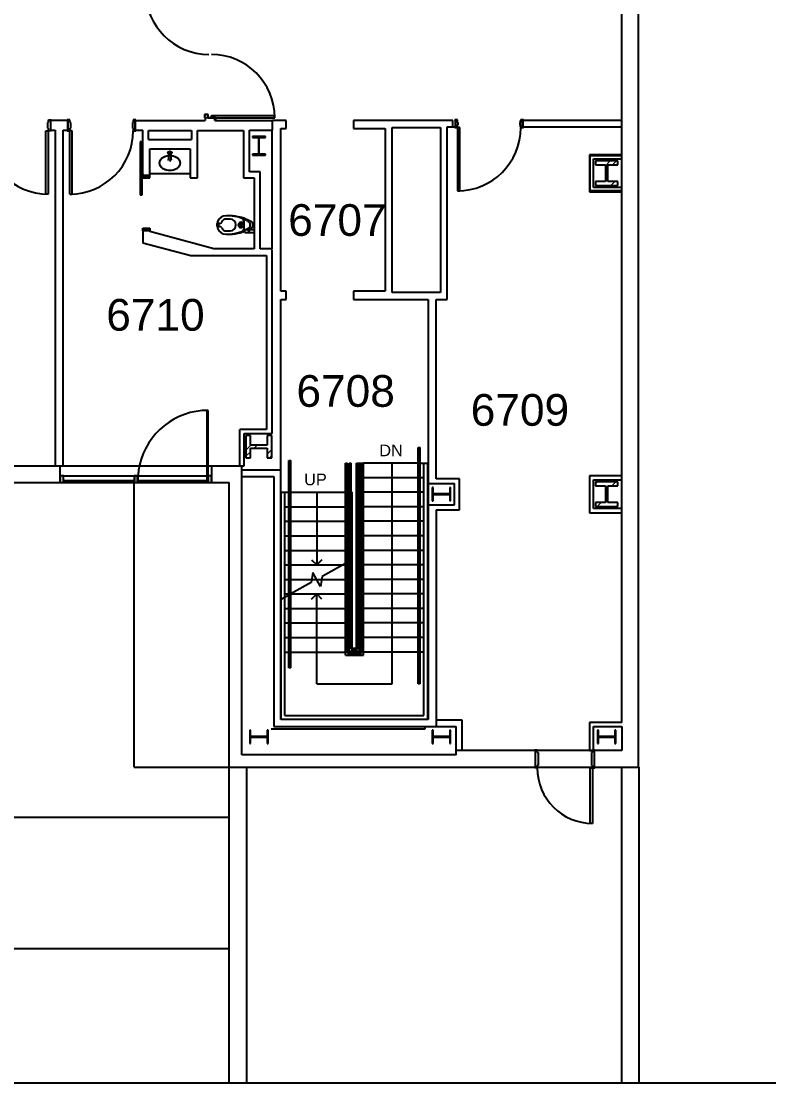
# Model space of a CAD drawing. Header units: inches. Extents: x -59 to 5673, y -29 to 4299.
# Drawn here: x 1675 to 2241, y 2627 to 3442 of the extents above; entities that cross this region are included whole.
import ezdxf

# ---------------------------------------------------------------- set-up
doc = ezdxf.new("R2010")
doc.units = ezdxf.units.IN
doc.header["$LTSCALE"] = 96
doc.header["$MEASUREMENT"] = 0
for name, color, linetype in [('A-ANNO-ROOM', 4, 'Continuous'), ('A-ANNO-TEXT', 4, 'Continuous'), ('A-COLS', 5, 'Continuous'), ('A-DOOR', 2, 'Continuous'), ('A-FLOR-CASE', 3, 'Continuous'), ('A-FLOR-HRAL', 1, 'Continuous'), ('A-FLOR-PFIX', 2, 'Continuous'), ('A-FLOR-STRS', 2, 'Continuous'), ('A-GLAZ', 2, 'Continuous'), ('A-ROOF-LEVL-THIN', 1, 'Continuous'), ('A-WALL-FULL', 6, 'Continuous'), ('A-WALL-PRHT', 4, 'Continuous'), ('AE-108$0$A-ANNO-NPLT', 5, 'Continuous')]:
    doc.layers.add(name, color=color, linetype=linetype)
doc.layers.add('AE-108$0$A-ROOF', color=8, linetype='Continuous', lineweight=13)
doc.layers.add('AE-108$0$A-WALL-PATT', color=8, linetype='Continuous', lineweight=9)
doc.styles.add('AE-108$0$Arial', font='arial.ttf', dxfattribs={"height": 8.851796})
doc.styles.add('ARIAL', font='arial.ttf')

msp = doc.modelspace()

# ---------------------------------------------------------------- hatches: boundary and pattern name
at = {"layer": 'A-COLS', "lineweight": 15}
h = msp.add_hatch(dxfattribs=at)
h.set_pattern_fill('FP_198', color=256, style=0, pattern_type=2)
h.set_pattern_definition([(45, (-0.0003, -1.105), (-9.503515, 9.503515), []), (45, (-0.0003, 13.295), (-9.503515, 9.503515), [])])
h.paths.add_polyline_path([(2126.68, 3317.73), (2126.68, 3320.77), (2119.27, 3320.77), (2119.27, 3333.39), (2126.68, 3333.39), (2126.68, 3336.43), (2109.98, 3336.43), (2109.98, 3333.39), (2117.39, 3333.39), (2117.39, 3320.77), (2109.98, 3320.77), (2109.98, 3317.73), (2118.57, 3317.73)], flags=0)
h = msp.add_hatch(dxfattribs=at)
h.set_pattern_fill('FP_199', color=256, angle=90, style=0, pattern_type=2)
h.set_pattern_definition([(45, (-0.0002, -1.105), (-9.503515, 9.503515), []), (45, (-0.0002, 13.295), (-9.503515, 9.503515), [])])
h.paths.add_polyline_path([(1845.02, 3111.58), (1848.52, 3111.58), (1848.52, 3118.98), (1861.12, 3118.98), (1861.12, 3111.58), (1864.62, 3111.58), (1864.62, 3128.58), (1861.12, 3128.58), (1861.12, 3121.17), (1848.52, 3121.17), (1848.52, 3128.58), (1845.02, 3128.58), (1845.02, 3116.33)], flags=0)
h = msp.add_hatch(dxfattribs=at)
h.set_pattern_fill('FP_219', color=256, style=0, pattern_type=2)
h.set_pattern_definition([(45, (-0.0003, -1.105), (-9.503515, 9.503515), []), (45, (-0.0003, 13.295), (-9.503515, 9.503515), [])])
h.paths.add_polyline_path([(2109.98, 3074.73), (2126.68, 3074.73), (2126.68, 3077.77), (2119.27, 3077.77), (2119.27, 3090.39), (2126.68, 3090.39), (2126.68, 3093.43), (2109.98, 3093.43), (2109.98, 3090.39), (2117.39, 3090.39), (2117.39, 3077.77), (2109.98, 3077.77)], flags=0)
h = msp.add_hatch(dxfattribs=at)
h.set_pattern_fill('FP_189', color=256, angle=-90, style=0, pattern_type=2)
h.set_pattern_definition([(45, (-0.0003, -2e-06), (-9.503515, 9.503515), []), (45, (-0.0003, 14.4), (-9.503515, 9.503515), [])])
h.paths.add_polyline_path([(1847.83, 2895.33), (1848.55, 2895.33), (1848.55, 2900.12), (1861.11, 2900.12), (1861.11, 2895.33), (1861.83, 2895.33), (1861.83, 2905.33), (1861.11, 2905.33), (1861.11, 2900.53), (1848.55, 2900.53), (1848.55, 2905.33), (1847.83, 2905.33)], flags=0)
h = msp.add_hatch(dxfattribs=at)
h.set_pattern_fill('FP_194', color=256, angle=-90, style=0, pattern_type=2)
h.set_pattern_definition([(45, (0.0003, -1.105), (-9.503515, 9.503515), []), (45, (0.0003, 13.295), (-9.503515, 9.503515), [])])
h.paths.add_polyline_path([(1848.55, 2895.33), (1848.55, 2900.12), (1861.11, 2900.12), (1861.11, 2895.33), (1861.83, 2895.33), (1861.83, 2905.33), (1861.11, 2905.33), (1861.11, 2900.53), (1848.55, 2900.53), (1848.55, 2905.33), (1847.83, 2905.33), (1847.83, 2895.33)], flags=0)
h = msp.add_hatch(dxfattribs=at)
h.set_pattern_fill('FP_195', color=256, angle=-90, style=0, pattern_type=2)
h.set_pattern_definition([(45, (-0.0003, -2e-06), (-9.503515, 9.503515), []), (45, (-0.0003, 14.4), (-9.503515, 9.503515), [])])
h.paths.add_polyline_path([(1986.08, 2895.33), (1986.8, 2895.33), (1986.8, 2900.12), (1999.36, 2900.12), (1999.36, 2895.33), (2000.08, 2895.33), (2000.08, 2905.33), (1999.36, 2905.33), (1999.36, 2900.53), (1986.8, 2900.53), (1986.8, 2905.33), (1986.08, 2905.33)], flags=0)
h = msp.add_hatch(dxfattribs=at)
h.set_pattern_fill('FP_197', color=256, angle=-90, style=0, pattern_type=2)
h.set_pattern_definition([(45, (-0.0003, -1.105), (-9.503515, 9.503515), []), (45, (-0.0003, 13.295), (-9.503515, 9.503515), [])])
h.paths.add_polyline_path([(2000.08, 2895.33), (2000.08, 2905.33), (1999.36, 2905.33), (1999.36, 2900.53), (1986.8, 2900.53), (1986.8, 2905.33), (1986.08, 2905.33), (1986.08, 2895.33), (1986.8, 2895.33), (1986.8, 2900.12), (1999.36, 2900.12), (1999.36, 2895.33)], flags=0)
h = msp.add_hatch(dxfattribs=at)
h.set_pattern_fill('FP_195', color=256, angle=-90, style=0, pattern_type=2)
h.set_pattern_definition([(45, (-0.0003, -1.105), (-9.503515, 9.503515), []), (45, (-0.0003, 13.295), (-9.503515, 9.503515), [])])
h.paths.add_polyline_path([(2112.05, 2895.33), (2112.05, 2900.12), (2124.61, 2900.12), (2124.61, 2895.33), (2125.33, 2895.33), (2125.33, 2905.33), (2124.61, 2905.33), (2124.61, 2900.53), (2112.05, 2900.53), (2112.05, 2905.33), (2111.33, 2905.33), (2111.33, 2895.33)], flags=0)
at = {"layer": 'AE-108$0$A-WALL-PATT', "lineweight": 9}
h = msp.add_hatch(dxfattribs=at)
h.set_pattern_fill('FP_1', color=256, style=0, pattern_type=2)
h.set_pattern_definition([(0, (0, -1.105), (30.72, 7.68), [1.267, -21.773, 1.267, -21.773, -122.88]), (0, (0, -1.105), (30.72, 7.68), [-46.08, 1.267, -44.813, 1.267, -21.773, -53.76]), (0, (0, -1.105), (30.72, 7.68), [-115.2, 1.267, -14.093, 1.267, -37.133]), (120, (11.52, 2.735), (-22.011075, 22.7643), [1.267, -21.773, 1.267, -21.773, -122.88]), (120, (11.52, 2.735), (-22.011075, 22.7643), [-46.08, 1.267, -44.813, 1.267, -21.773, -53.76]), (120, (11.52, 2.735), (-22.011075, 22.7643), [-115.2, 1.267, -14.093, 1.267, -37.133]), (240, (15.36, 18.095), (-8.708925, -30.4443), [1.267, -21.773, 1.267, -21.773, -122.88]), (240, (15.36, 18.095), (-8.708925, -30.4443), [-46.08, 1.267, -44.813, 1.267, -21.773, -53.76]), (240, (15.36, 18.095), (-8.708925, -30.4443), [-115.2, 1.267, -14.093, 1.267, -37.133])])
h.paths.add_polyline_path([(1861.14, 3133.2), (1861.14, 3150.08), (1860.52, 3150.08), (1860.52, 3133.2)], flags=0)
h.paths.add_polyline_path([(1860.52, 3169.45), (1861.14, 3169.45), (1861.14, 3225.2), (1860.52, 3225.2), (1860.52, 3169.7)], flags=0)
h.paths.add_polyline_path([(1860.52, 3244.58), (1861.14, 3244.58), (1861.14, 3264.83), (1860.52, 3264.83), (1860.52, 3244.83)], flags=0)

# ---------------------------------------------------------------- linework, layer by layer
at = {"layer": 'A-ANNO-TEXT'}
for p, q in [((1955.83, 2940.58), (1955.83, 3107.58)), ((1898.58, 3085.58), (1898.58, 3030.58)), ((1894.69, 3034.47), (1898.58, 3030.58)), ((1902.47, 3034.47), (1898.58, 3030.58)), ((1894.69, 3004.69), (1898.58, 3008.58)), ((1902.47, 3004.69), (1898.58, 3008.58)), ((1898.58, 2940.58), (1898.58, 3008.58)), ((1898.58, 2940.58), (1955.83, 2940.58)), ((1898.58, 2940.58), (1955.83, 2940.58))]:
    msp.add_line(p, q, dxfattribs=at)
at = {"layer": 'A-COLS'}
for p, q in [((1859.83, 3354.87), (1849.83, 3354.87)), ((1849.83, 3354.87), (1849.83, 3354.15)), ((1849.83, 3354.15), (1854.62, 3354.15)), ((1852.59, 3354.15), (1853.31, 3354.87)), ((1854.62, 3354.15), (1854.62, 3341.58)), ((1854.62, 3351.57), (1855.03, 3351.98)), ((1855.03, 3341.58), (1855.03, 3354.15)), ((1855.03, 3354.15), (1859.83, 3354.15)), ((1857.2, 3354.15), (1857.92, 3354.87)), ((1859.83, 3354.15), (1859.83, 3354.87)), ((1854.62, 3341.58), (1849.83, 3341.58)), ((1849.83, 3341.58), (1849.83, 3340.87)), ((1849.83, 3340.87), (1859.83, 3340.87)), ((1859.83, 3341.58), (1855.03, 3341.58)), ((1858.32, 3340.87), (1859.04, 3341.58)), ((1859.83, 3340.87), (1859.83, 3341.58)), ((2126.68, 3336.43), (2109.98, 3336.43)), ((2109.98, 3336.43), (2109.98, 3333.39)), ((2126.68, 3333.39), (2126.68, 3336.43)), ((2109.98, 3333.39), (2117.39, 3333.39)), ((2117.39, 3333.39), (2117.39, 3320.77)), ((2119.27, 3320.77), (2119.27, 3333.39)), ((2119.27, 3333.39), (2126.68, 3333.39)), ((2117.39, 3320.77), (2109.98, 3320.77)), ((2109.98, 3320.77), (2109.98, 3317.73)), ((2126.68, 3320.77), (2119.27, 3320.77)), ((2126.68, 3317.73), (2126.68, 3320.77)), ((2109.98, 3317.73), (2126.68, 3317.73)), ((1848.52, 3128.58), (1845.02, 3128.58)), ((1845.02, 3128.58), (1845.02, 3111.58)), ((1848.52, 3121.17), (1848.52, 3128.58)), ((1864.62, 3128.58), (1861.12, 3128.58)), ((1861.12, 3128.58), (1861.12, 3121.17)), ((1864.62, 3111.58), (1864.62, 3128.58)), ((1861.12, 3121.17), (1848.52, 3121.17)), ((1848.52, 3111.58), (1848.52, 3118.98)), ((1848.52, 3118.98), (1861.12, 3118.98)), ((1861.12, 3118.98), (1861.12, 3111.58)), ((1845.02, 3111.58), (1848.52, 3111.58)), ((1861.12, 3111.58), (1864.62, 3111.58)), ((2126.68, 3093.43), (2109.98, 3093.43)), ((2109.98, 3093.43), (2109.98, 3090.39)), ((2109.98, 3090.39), (2117.39, 3090.39)), ((2117.39, 3090.39), (2117.39, 3077.77)), ((2119.27, 3077.77), (2119.27, 3090.39)), ((2119.27, 3090.39), (2126.68, 3090.39)), ((2126.68, 3090.39), (2126.68, 3093.43)), ((1986.8, 3089.08), (1986.08, 3089.08)), ((1986.08, 3089.08), (1986.08, 3079.08)), ((1986.08, 3087.38), (1986.8, 3088.1)), ((1986.08, 3082.77), (1986.8, 3083.49)), ((1986.8, 3084.28), (1986.8, 3089.08)), ((1999.36, 3084.28), (1986.8, 3084.28)), ((1986.8, 3079.08), (1986.8, 3083.87)), ((1986.8, 3083.87), (1999.36, 3083.87)), ((1987.17, 3083.87), (1987.59, 3084.28)), ((2000.08, 3089.08), (1999.36, 3089.08)), ((1999.36, 3089.08), (1999.36, 3084.28)), ((1999.36, 3083.87), (1999.36, 3079.08)), ((1999.36, 3081.65), (2000.08, 3082.37)), ((2000.08, 3079.08), (2000.08, 3089.08)), ((1986.08, 3079.08), (1986.8, 3079.08)), ((1999.36, 3079.08), (2000.08, 3079.08)), ((2117.39, 3077.77), (2109.98, 3077.77)), ((2109.98, 3077.77), (2109.98, 3074.73)), ((2109.98, 3074.73), (2126.68, 3074.73)), ((2126.68, 3077.77), (2119.27, 3077.77)), ((2126.68, 3074.73), (2126.68, 3077.77)), ((1848.55, 2905.33), (1847.83, 2905.33)), ((1847.83, 2905.33), (1847.83, 2895.33)), ((1848.55, 2905.33), (1847.83, 2905.33)), ((1847.83, 2905.33), (1847.83, 2895.33)), ((1848.55, 2900.53), (1848.55, 2905.33)), ((1848.55, 2900.53), (1848.55, 2905.33)), ((1861.83, 2905.33), (1861.11, 2905.33)), ((1861.11, 2905.33), (1861.11, 2900.53)), ((1861.83, 2905.33), (1861.11, 2905.33)), ((1861.11, 2905.33), (1861.11, 2900.53)), ((1861.83, 2895.33), (1861.83, 2905.33)), ((1861.83, 2895.33), (1861.83, 2905.33)), ((1986.8, 2905.33), (1986.08, 2905.33)), ((1986.08, 2905.33), (1986.08, 2895.33)), ((1986.8, 2905.33), (1986.08, 2905.33)), ((1986.08, 2905.33), (1986.08, 2895.33)), ((1986.8, 2900.53), (1986.8, 2905.33)), ((1986.8, 2900.53), (1986.8, 2905.33)), ((2000.08, 2905.33), (1999.36, 2905.33)), ((1999.36, 2905.33), (1999.36, 2900.53)), ((2000.08, 2905.33), (1999.36, 2905.33)), ((1999.36, 2905.33), (1999.36, 2900.53)), ((2000.08, 2895.33), (2000.08, 2905.33)), ((2000.08, 2895.33), (2000.08, 2905.33)), ((2112.05, 2905.33), (2111.33, 2905.33)), ((2111.33, 2905.33), (2111.33, 2895.33)), ((2112.05, 2900.53), (2112.05, 2905.33)), ((2125.33, 2905.33), (2124.61, 2905.33)), ((2124.61, 2905.33), (2124.61, 2900.53)), ((2125.33, 2895.33), (2125.33, 2905.33)), ((1847.83, 2895.33), (1848.55, 2895.33)), ((1847.83, 2895.33), (1848.55, 2895.33)), ((1861.11, 2900.53), (1848.55, 2900.53)), ((1861.11, 2900.53), (1848.55, 2900.53)), ((1848.55, 2895.33), (1848.55, 2900.12)), ((1848.55, 2900.12), (1861.11, 2900.12)), ((1848.55, 2895.33), (1848.55, 2900.12)), ((1848.55, 2900.12), (1861.11, 2900.12)), ((1855.84, 2900.12), (1856.25, 2900.53)), ((1860.45, 2900.12), (1860.86, 2900.53)), ((1861.11, 2900.79), (1861.83, 2901.5)), ((1861.11, 2900.12), (1861.11, 2895.33)), ((1861.11, 2900.12), (1861.11, 2895.33)), ((1861.11, 2895.33), (1861.83, 2895.33)), ((1861.11, 2895.33), (1861.83, 2895.33)), ((1986.08, 2895.33), (1986.8, 2895.33)), ((1986.08, 2895.33), (1986.8, 2895.33)), ((1999.36, 2900.53), (1986.8, 2900.53)), ((1999.36, 2900.53), (1986.8, 2900.53)), ((1986.8, 2895.33), (1986.8, 2900.12)), ((1986.8, 2900.12), (1999.36, 2900.12)), ((1986.8, 2895.33), (1986.8, 2900.12)), ((1986.8, 2900.12), (1999.36, 2900.12)), ((1999.36, 2900.12), (1999.36, 2895.33)), ((1999.36, 2900.12), (1999.36, 2895.33)), ((1999.36, 2895.33), (2000.08, 2895.33)), ((1999.36, 2895.33), (2000.08, 2895.33)), ((2111.33, 2895.33), (2112.05, 2895.33)), ((2124.61, 2900.53), (2112.05, 2900.53)), ((2112.05, 2895.33), (2112.05, 2900.12)), ((2112.05, 2900.12), (2124.61, 2900.12)), ((2124.61, 2900.12), (2124.61, 2895.33)), ((2124.61, 2895.33), (2125.33, 2895.33))]:
    msp.add_line(p, q, dxfattribs=at)
at = {"layer": 'A-DOOR'}
for p, q in [((1695.45, 3367.58), (1697.45, 3367.58)), ((1695.45, 3365.64), (1695.45, 3367.58)), ((1697.45, 3367.58), (1697.45, 3367.08)), ((1709.58, 3367.58), (1709.58, 3367.08)), ((1711.58, 3367.58), (1709.58, 3367.58)), ((1711.58, 3365.64), (1711.58, 3367.58)), ((1761.58, 3367.58), (1759.58, 3367.58)), ((1759.58, 3367.58), (1759.58, 3365.64)), ((1761.58, 3367.08), (1761.58, 3367.58)), ((1816.27, 3371.7), (1813.7, 3371.7)), ((1813.7, 3371.7), (1813.7, 3369.01)), ((1813.7, 3369.01), (1814.2, 3369.01)), ((1813.77, 3369.08), (1813.77, 3371.64)), ((1813.77, 3371.64), (1816.2, 3371.64)), ((1814.2, 3369.08), (1813.77, 3369.08)), ((1814.2, 3369.01), (1814.2, 3369.08)), ((1816.2, 3371.64), (1816.2, 3369.01)), ((1816.2, 3369.01), (1821.89, 3369.01)), ((1816.27, 3369.08), (1816.27, 3371.7)), ((1821.95, 3369.08), (1816.27, 3369.08)), ((1818.77, 3370.83), (1866.73, 3370.83)), ((1818.77, 3369.08), (1818.77, 3370.83)), ((1818.77, 3369.08), (1866.77, 3369.08)), ((1821.89, 3367.64), (1821.45, 3367.64)), ((1821.45, 3367.64), (1821.45, 3367.58)), ((1821.45, 3367.58), (1821.95, 3367.58)), ((1821.89, 3369.01), (1821.89, 3367.64)), ((1821.95, 3367.58), (1821.95, 3369.08)), ((1866.7, 3369.08), (1866.7, 3370.83)), ((2003.2, 3367.58), (2003.2, 3367.08)), ((2005.2, 3367.58), (2003.2, 3367.58)), ((2005.2, 3365.64), (2005.2, 3367.58)), ((2055.2, 3367.58), (2053.2, 3367.58)), ((2053.2, 3367.58), (2053.2, 3365.64)), ((2055.2, 3367.08), (2055.2, 3367.58)), ((1693.39, 3359.33), (1695.14, 3359.33)), ((1693.39, 3311.33), (1693.39, 3359.33)), ((1694.83, 3365.64), (1695.45, 3365.64)), ((1694.83, 3361.26), (1694.83, 3365.64)), ((1695.45, 3361.26), (1694.83, 3361.26)), ((1695.14, 3359.33), (1695.14, 3311.33)), ((1695.45, 3359.33), (1695.45, 3361.26)), ((1697.45, 3359.33), (1695.45, 3359.33)), ((1696.95, 3367.08), (1696.95, 3359.83)), ((1697.45, 3367.08), (1696.95, 3367.08)), ((1696.95, 3359.83), (1697.45, 3359.83)), ((1697.45, 3359.83), (1697.45, 3359.33)), ((1709.58, 3367.08), (1710.08, 3367.08)), ((1710.08, 3359.83), (1709.58, 3359.83)), ((1709.58, 3359.83), (1709.58, 3359.33)), ((1709.58, 3359.33), (1711.58, 3359.33)), ((1710.08, 3367.08), (1710.08, 3359.83)), ((1712.2, 3365.64), (1711.58, 3365.64)), ((1711.58, 3359.33), (1711.58, 3361.26)), ((1711.58, 3361.26), (1712.2, 3361.26)), ((1713.33, 3359.33), (1711.58, 3359.33)), ((1711.58, 3311.33), (1711.58, 3359.33)), ((1712.2, 3361.26), (1712.2, 3365.64)), ((1713.33, 3311.33), (1713.33, 3359.33)), ((1759.58, 3365.64), (1758.95, 3365.64)), ((1758.95, 3365.64), (1758.95, 3361.26)), ((1758.95, 3361.26), (1759.58, 3361.26)), ((1759.58, 3361.26), (1759.58, 3359.33)), ((1759.58, 3359.33), (1761.58, 3359.33)), ((1761.08, 3359.83), (1761.08, 3367.08)), ((1761.08, 3367.08), (1761.58, 3367.08)), ((1761.58, 3359.83), (1761.08, 3359.83)), ((1761.58, 3359.33), (1761.58, 3359.83)), ((2003.2, 3367.08), (2003.7, 3367.08)), ((2003.7, 3362.2), (2003.2, 3362.2)), ((2003.2, 3362.2), (2003.2, 3361.7)), ((2003.2, 3361.7), (2005.2, 3361.7)), ((2003.7, 3367.08), (2003.7, 3362.2)), ((2005.82, 3365.64), (2005.2, 3365.64)), ((2005.2, 3361.7), (2005.2, 3363.64)), ((2005.2, 3363.64), (2005.82, 3363.64)), ((2006.95, 3361.7), (2005.2, 3361.7)), ((2005.2, 3361.7), (2005.2, 3313.7)), ((2005.82, 3363.64), (2005.82, 3365.64)), ((2006.95, 3313.7), (2006.95, 3361.7)), ((2053.2, 3365.64), (2052.58, 3365.64)), ((2052.58, 3365.64), (2052.58, 3363.64)), ((2052.58, 3363.64), (2053.2, 3363.64)), ((2053.2, 3363.64), (2053.2, 3361.7)), ((2053.2, 3361.7), (2055.2, 3361.7)), ((2054.7, 3362.2), (2054.7, 3367.08)), ((2054.7, 3367.08), (2055.2, 3367.08)), ((2055.2, 3362.2), (2054.7, 3362.2)), ((2055.2, 3361.7), (2055.2, 3362.2)), ((1766.45, 3350.83), (1764.95, 3350.83)), ((1764.95, 3350.83), (1764.95, 3310.83)), ((1766.45, 3310.83), (1766.45, 3350.83)), ((1767.58, 3325.58), (1766.95, 3325.58)), ((1766.95, 3325.58), (1766.95, 3323.58)), ((1766.95, 3323.58), (1772.08, 3323.58)), ((1767.58, 3324.2), (1767.58, 3325.58)), ((1771.45, 3324.2), (1767.58, 3324.2)), ((1772.08, 3325.58), (1771.45, 3325.58)), ((1771.45, 3325.58), (1771.45, 3324.2)), ((1772.08, 3323.58), (1772.08, 3325.58)), ((1695.14, 3311.33), (1693.39, 3311.33)), ((1711.58, 3311.33), (1713.33, 3311.33)), ((1764.95, 3310.83), (1766.45, 3310.83)), ((2005.2, 3313.7), (2006.95, 3313.7)), ((1766.95, 3283.58), (1766.95, 3285.58)), ((1766.95, 3285.58), (1772.08, 3285.58)), ((1767.58, 3283.58), (1766.95, 3283.58)), ((1771.45, 3284.95), (1767.58, 3284.95)), ((1767.58, 3284.95), (1767.58, 3283.58)), ((1771.45, 3283.58), (1771.45, 3284.95)), ((1772.08, 3283.58), (1771.45, 3283.58)), ((1772.08, 3285.58), (1772.08, 3283.58)), ((1815.33, 3147.58), (1815.33, 3106.2)), ((1816.33, 3147.58), (1815.33, 3147.58)), ((1816.33, 3106.2), (1816.33, 3147.58)), ((1815.33, 3105.08), (1815.33, 3106.08)), ((1815.33, 3104.95), (1815.33, 3094.33)), ((1816.33, 3098.08), (1816.33, 3106.08)), ((2063.95, 2890.45), (2065.7, 2890.45)), ((2063.95, 2889.95), (2063.95, 2890.45)), ((2064.45, 2889.95), (2063.95, 2889.95)), ((2064.45, 2877.33), (2064.45, 2889.95)), ((2065.7, 2890.45), (2065.7, 2888.51)), ((2065.7, 2888.51), (2066.33, 2888.51)), ((2066.33, 2888.51), (2066.33, 2878.76)), ((2107.08, 2888.51), (2107.7, 2888.51)), ((2107.08, 2878.76), (2107.08, 2888.51)), ((2107.08, 2878.76), (2107.08, 2888.51)), ((2107.7, 2890.45), (2109.45, 2890.45)), ((2107.7, 2888.51), (2107.7, 2890.45)), ((2108.95, 2889.95), (2108.95, 2877.33)), ((2109.45, 2889.95), (2108.95, 2889.95)), ((2109.45, 2890.45), (2109.45, 2889.95)), ((2065.7, 2878.76), (2065.7, 2876.83)), ((2066.33, 2878.76), (2065.7, 2878.76)), ((2107.08, 2878.76), (2107.71, 2878.76)), ((2107.7, 2876.83), (2107.7, 2878.76)), ((2107.71, 2876.83), (2107.71, 2878.76)), ((2063.95, 2877.33), (2064.45, 2877.33)), ((2063.95, 2876.83), (2063.95, 2877.33)), ((2065.7, 2876.83), (2063.95, 2876.83)), ((2105.95, 2876.83), (2107.7, 2876.83)), ((2105.95, 2834.83), (2105.95, 2876.83)), ((2107.7, 2876.83), (2107.7, 2834.83)), ((2107.7, 2876.83), (2109.45, 2876.83)), ((2108.95, 2877.33), (2109.45, 2877.33)), ((2109.45, 2877.33), (2109.45, 2876.83)), ((2107.7, 2834.83), (2105.95, 2834.83))]:
    msp.add_line(p, q, dxfattribs=at)
for centre, radius, start, end in [((1816.95, 3465.08), 48, 180, 270), ((1818.77, 3369.08), 48, 0, 90), ((1695.14, 3359.33), 48, 180, 270), ((1695.14, 3359.33), 48, 180, 270), ((1711.58, 3359.33), 48, 270, 0), ((1711.58, 3359.33), 48, 270, 0), ((2005.2, 3361.7), 48, 270, 0), ((2005.2, 3361.7), 48, 270, 0), ((1816.33, 3094.33), 53.25, 90, 167.11543), ((1816.33, 3094.33), 53.25, 168.4797, 180), ((2107.7, 2876.83), 42, 180, 270), ((2107.7, 2876.83), 42, 180, 270)]:
    msp.add_arc(centre, radius, start, end, dxfattribs=at)
at = {"layer": 'A-FLOR-CASE'}
msp.add_line((1802.83, 3326.7), (1772.08, 3326.7), dxfattribs=at)
at = {"layer": 'A-FLOR-HRAL'}
for p, q in [((1975.45, 3119.58), (1976.95, 3119.58)), ((1975.45, 2940.58), (1975.45, 3119.58)), ((1976.95, 2940.58), (1976.95, 3119.58)), ((1877.45, 3109.58), (1878.95, 3109.58)), ((1877.45, 2952.58), (1877.45, 3109.58)), ((1878.95, 2952.58), (1878.95, 3109.58)), ((1920.33, 3107.58), (1921.83, 3107.58)), ((1920.33, 2962.33), (1920.33, 3107.58)), ((1921.83, 2963.83), (1921.83, 3107.58)), ((1923.33, 3107.58), (1924.83, 3107.58)), ((1923.33, 2965.33), (1923.33, 3107.58)), ((1924.83, 2966.83), (1924.83, 3107.58)), ((1929.58, 3107.58), (1931.08, 3107.58)), ((1929.58, 2966.83), (1929.58, 3107.58)), ((1931.08, 2965.33), (1931.08, 3107.58)), ((1932.58, 3107.58), (1934.08, 3107.58)), ((1932.58, 2963.83), (1932.58, 3107.58)), ((1934.08, 2962.33), (1934.08, 3107.58)), ((1923.33, 3033.33), (1924.83, 3034.16)), ((1920.33, 3031.66), (1921.83, 3032.49)), ((1877.45, 3007.84), (1878.95, 3008.67)), ((1920.33, 2962.33), (1934.08, 2962.33)), ((1921.83, 2963.83), (1932.58, 2963.83)), ((1923.33, 2965.33), (1931.08, 2965.33)), ((1924.83, 2966.83), (1929.58, 2966.83)), ((1878.95, 2952.58), (1877.45, 2952.58)), ((1976.95, 2940.58), (1975.45, 2940.58))]:
    msp.add_line(p, q, dxfattribs=at)
at = {"layer": 'A-FLOR-PFIX'}
for p, q in [((1779.55, 3334.81), (1779.72, 3336)), ((1779.72, 3336), (1780.22, 3337.14)), ((1780.22, 3337.14), (1781.03, 3338.17)), ((1781.03, 3338.17), (1782.12, 3339.06)), ((1782.12, 3339.06), (1783.44, 3339.76)), ((1783.44, 3339.76), (1784.92, 3340.25)), ((1784.92, 3340.25), (1786.51, 3340.5)), ((1786.36, 3337.79), (1786.55, 3338.13)), ((1786.36, 3337.31), (1786.36, 3337.79)), ((1786.65, 3336.82), (1786.36, 3337.31)), ((1786.51, 3340.5), (1788.14, 3340.5)), ((1786.55, 3338.13), (1786.72, 3338.27)), ((1786.58, 3337.96), (1786.58, 3342.71)), ((1788.08, 3337.96), (1786.58, 3337.96)), ((1786.72, 3338.27), (1787.64, 3338.26)), ((1787.64, 3338.26), (1788.16, 3337.9)), ((1788.08, 3342.71), (1788.08, 3337.96)), ((1788.14, 3340.5), (1789.73, 3340.25)), ((1788.16, 3337.9), (1788.32, 3337.5)), ((1788.32, 3337.5), (1788.3, 3337.35)), ((1789.73, 3340.25), (1791.22, 3339.76)), ((1791.22, 3339.76), (1792.53, 3339.06)), ((1792.53, 3339.06), (1793.62, 3338.17)), ((1793.62, 3338.17), (1794.43, 3337.14)), ((1794.43, 3337.14), (1794.94, 3336)), ((1794.94, 3336), (1795.11, 3334.81)), ((1779.72, 3333.62), (1779.55, 3334.81)), ((1779.77, 3333.44), (1779.7, 3333.69)), ((1780.22, 3332.48), (1779.72, 3333.62)), ((1781.03, 3331.45), (1780.22, 3332.48)), ((1782.12, 3330.56), (1781.03, 3331.45)), ((1783.44, 3329.86), (1782.12, 3330.56)), ((1784.92, 3329.37), (1783.44, 3329.86)), ((1786.51, 3329.12), (1784.92, 3329.37)), ((1788.14, 3329.12), (1786.51, 3329.12)), ((1789.73, 3329.37), (1788.14, 3329.12)), ((1791.22, 3329.86), (1789.73, 3329.37)), ((1792.53, 3330.56), (1791.22, 3329.86)), ((1793.62, 3331.45), (1792.53, 3330.56)), ((1794.43, 3332.48), (1793.62, 3331.45)), ((1794.94, 3333.62), (1794.43, 3332.48)), ((1794.96, 3333.69), (1794.88, 3333.44)), ((1795.11, 3334.81), (1794.94, 3333.62)), ((1832.95, 3294.95), (1829.95, 3294.95)), ((1824.99, 3289.09), (1824.35, 3289.09)), ((1824.35, 3286.81), (1824.99, 3286.81)), ((1832.95, 3292.45), (1829.95, 3292.45)), ((1841.84, 3287.95), (1839.2, 3287.95)), ((1841.2, 3289.95), (1841.2, 3285.95)), ((1843.2, 3287.95), (1842.06, 3287.95)), ((1843.31, 3290.9), (1843.31, 3285.01)), ((1845.35, 3291.24), (1845.2, 3291.32)), ((1846.35, 3290.7), (1845.56, 3291.13)), ((1847.35, 3290.16), (1846.56, 3290.59)), ((1847.35, 3291.24), (1847.2, 3291.32)), ((1849.68, 3289.99), (1847.56, 3291.13)), ((1847.68, 3289.99), (1847.56, 3290.05)), ((1848.2, 3286.79), (1848.2, 3289.11)), ((1850.2, 3286.79), (1850.2, 3289.11)), ((1829.95, 3283.45), (1832.95, 3283.45)), ((1829.95, 3280.95), (1832.95, 3280.95)), ((1844.35, 3284.2), (1844.2, 3284.2)), ((1844.2, 3282.2), (1844.2, 3284.2)), ((1844.2, 3282.2), (1844.33, 3282.2)), ((1845.35, 3284.2), (1844.55, 3284.2)), ((1844.57, 3282.2), (1845.33, 3282.2)), ((1845.2, 3284.58), (1845.35, 3284.66)), ((1845.55, 3284.77), (1846.34, 3285.2)), ((1846.2, 3284.2), (1845.55, 3284.2)), ((1845.57, 3282.2), (1846.33, 3282.2)), ((1846.2, 3284.95), (1846.2, 3284.2)), ((1846.2, 3284.95), (1846.34, 3284.95)), ((1846.56, 3285.31), (1847.35, 3285.74)), ((1846.56, 3284.95), (1847.35, 3284.95)), ((1846.57, 3282.2), (1847.33, 3282.2)), ((1847.55, 3285.85), (1847.68, 3285.91)), ((1847.56, 3284.95), (1848.2, 3284.95)), ((1847.57, 3282.2), (1851.2, 3282.2)), ((1847.89, 3284.95), (1849.68, 3285.91)), ((1848.2, 3284.2), (1848.2, 3284.95)), ((1851.2, 3284.2), (1848.2, 3284.2))]:
    msp.add_line(p, q, dxfattribs=at)
msp.add_circle((1787.33, 3342.71), 0.75, dxfattribs=at)
for centre, radius, start, end in [((1787.33, 3337.56), 1, 242.43894, 260.99989), ((1787.33, 3337.56), 1, 271.48525, 342), ((1829.95, 3287.95), 7, 90, 159.10754), ((1832.95, 3274.95), 20, 67.97569, 90), ((1831.33, 3265.52), 29.29, 69.06895, 83.73516), ((1834.45, 3287.95), 7, 71.10216, 72.7355), ((1833.33, 3265.52), 29.29, 73.0975, 83.73516), ((1829.95, 3287.95), 7, 169.59985, 190.40015), ((1824.35, 3290.09), 1, 159.10754, 270), ((1824.35, 3285.81), 1, 90, 200.89246), ((1830.59, 3287.95), 6.45, 169.81608, 190.18392), ((1824.99, 3290.89), 1.79, 270, 338.22369), ((1824.99, 3285.02), 1.79, 21.77631, 90), ((1829.95, 3288.9), 3.55, 90, 158.22369), ((1832.95, 3287.95), 4.5, 270, 90), ((1841.2, 3287.95), 2, 70.42268, 289.8414), ((1831.33, 3265.52), 29.29, 65.72115, 68.48041), ((1833.33, 3265.52), 29.29, 69.98282, 72.60791), ((1841.2, 3287.95), 2, 296.50132, 63.76546), ((1833.33, 3265.52), 29.29, 67.89364, 69.55389), ((1831.33, 3265.52), 29.29, 63.5673, 65.27209), ((1833.33, 3265.52), 29.29, 65.72115, 67.42518), ((1831.33, 3265.52), 29.29, 61.73584, 63.11901), ((1833.33, 3265.52), 29.29, 63.56982, 65.27209), ((1833.33, 3265.52), 29.29, 61.73584, 63.11901), ((1847.2, 3289.11), 1, 0, 61.73584), ((1847.2, 3286.79), 1, 298.26416, 0), ((1849.2, 3289.11), 1, 0, 61.73584), ((1849.2, 3286.79), 1, 298.26416, 0), ((1829.95, 3287.95), 7, 200.89246, 270), ((1829.95, 3287), 3.55, 201.77631, 270), ((1832.95, 3300.95), 20, 270, 292.02431), ((1831.33, 3310.38), 29.29, 276.26484, 290.93105), ((1833.33, 3310.38), 29.29, 276.26484, 286.90872), ((1834.45, 3287.95), 7, 287.2645, 288.89784), ((1831.33, 3310.38), 29.29, 291.52704, 294.26462), ((1833.33, 3310.38), 29.29, 287.39839, 290.00499), ((1833.33, 3310.38), 29.29, 290.43381, 291.80491), ((1831.33, 3310.38), 29.29, 294.71352, 296.4177), ((1831.33, 3310.38), 29.29, 296.86585, 298.26416)]:
    msp.add_arc(centre, radius, start, end, dxfattribs=at)
msp.add_ellipse((1787.29, 3342.71), major_axis=(-1.75, 0), ratio=0.571429, dxfattribs=at)
for points, knots in [([(1779.73, 3336.05), (1779.74, 3336.08), (1779.87, 3336.47), (1780.05, 3336.86), (1780.26, 3337.2)], [0.2243995, 0.2243995, 0.2243995, 0.2243995, 0.241661, 0.4416618, 0.4416618, 0.4416618, 0.4416618]), ([(1780.29, 3337.24), (1780.32, 3337.3), (1780.56, 3337.66), (1780.86, 3338), (1781.14, 3338.27)], [0.448799, 0.448799, 0.448799, 0.448799, 0.4833219, 0.6611047, 0.6611047, 0.6611047, 0.6611047]), ([(1781.45, 3338.55), (1781.45, 3338.55), (1781.71, 3338.77), (1782, 3338.98), (1782.3, 3339.17)], [0.7248008, 0.7248008, 0.7248008, 0.7248008, 0.7249829, 0.878323, 0.878323, 0.878323, 0.878323]), ([(1782.76, 3339.44), (1782.79, 3339.45), (1783.09, 3339.61), (1783.41, 3339.75), (1783.7, 3339.87)], [0.9529552, 0.9529552, 0.9529552, 0.9529552, 0.9666439, 1.0936537, 1.0936537, 1.0936537, 1.0936537]), ([(1784.31, 3340.08), (1784.38, 3340.1), (1784.7, 3340.19), (1785.02, 3340.27), (1785.28, 3340.32)], [1.1785276, 1.1785276, 1.1785276, 1.1785276, 1.2083049, 1.3082295, 1.3082295, 1.3082295, 1.3082295]), ([(1785.98, 3340.44), (1786.11, 3340.46), (1786.44, 3340.49), (1786.76, 3340.51), (1786.95, 3340.52)], [1.4001113, 1.4001113, 1.4001113, 1.4001113, 1.4499658, 1.523624, 1.523624, 1.523624, 1.523624]), ([(1787.7, 3340.52), (1787.89, 3340.51), (1788.22, 3340.49), (1788.54, 3340.46), (1788.67, 3340.44)], [1.6179686, 1.6179686, 1.6179686, 1.6179686, 1.6916268, 1.7414813, 1.7414813, 1.7414813, 1.7414813]), ([(1789.38, 3340.32), (1789.63, 3340.27), (1789.96, 3340.19), (1790.27, 3340.1), (1790.34, 3340.08)], [1.8333632, 1.8333632, 1.8333632, 1.8333632, 1.9332878, 1.963065, 1.963065, 1.963065, 1.963065]), ([(1790.95, 3339.87), (1791.24, 3339.75), (1791.56, 3339.61), (1791.86, 3339.45), (1791.89, 3339.44)], [2.0479389, 2.0479389, 2.0479389, 2.0479389, 2.1749488, 2.1886374, 2.1886374, 2.1886374, 2.1886374]), ([(1792.35, 3339.17), (1792.66, 3338.98), (1792.94, 3338.77), (1793.2, 3338.55), (1793.2, 3338.55)], [2.2632696, 2.2632696, 2.2632696, 2.2632696, 2.4166097, 2.4167919, 2.4167919, 2.4167919, 2.4167919]), ([(1793.52, 3338.27), (1793.79, 3338), (1794.08, 3337.65), (1794.33, 3337.3), (1794.38, 3337.24)], [2.480488, 2.480488, 2.480488, 2.480488, 2.6582707, 2.6927937, 2.6927937, 2.6927937, 2.6927937]), ([(1794.39, 3337.2), (1794.61, 3336.86), (1794.81, 3336.47), (1794.91, 3336.08), (1794.91, 3336.05)], [2.6999308, 2.6999308, 2.6999308, 2.6999308, 2.8999317, 2.9171932, 2.9171932, 2.9171932, 2.9171932]), ([(1780.26, 3332.42), (1780.05, 3332.76), (1779.84, 3333.14), (1779.75, 3333.54), (1779.74, 3333.57)], [5.8415235, 5.8415235, 5.8415235, 5.8415235, 6.0415243, 6.0587858, 6.0587858, 6.0587858, 6.0587858]), ([(1781.14, 3331.35), (1780.86, 3331.62), (1780.58, 3331.96), (1780.32, 3332.32), (1780.28, 3332.38)], [5.6220806, 5.6220806, 5.6220806, 5.6220806, 5.7998634, 5.8343864, 5.8343864, 5.8343864, 5.8343864]), ([(1782.3, 3330.45), (1782, 3330.64), (1781.71, 3330.84), (1781.45, 3331.07), (1781.45, 3331.07)], [5.4048623, 5.4048623, 5.4048623, 5.4048623, 5.5582024, 5.5583845, 5.5583845, 5.5583845, 5.5583845]), ([(1783.7, 3329.75), (1783.41, 3329.87), (1783.09, 3330.01), (1782.79, 3330.17), (1782.76, 3330.18)], [5.1895316, 5.1895316, 5.1895316, 5.1895316, 5.3165414, 5.3302301, 5.3302301, 5.3302301, 5.3302301]), ([(1785.28, 3329.29), (1785.02, 3329.34), (1784.7, 3329.42), (1784.38, 3329.52), (1784.31, 3329.54)], [4.9749558, 4.9749558, 4.9749558, 4.9749558, 5.0748804, 5.1046577, 5.1046577, 5.1046577, 5.1046577]), ([(1786.95, 3329.1), (1786.76, 3329.1), (1786.44, 3329.12), (1786.11, 3329.16), (1785.98, 3329.18)], [4.7595613, 4.7595613, 4.7595613, 4.7595613, 4.8332195, 4.883074, 4.883074, 4.883074, 4.883074]), ([(1788.67, 3329.18), (1788.54, 3329.16), (1788.22, 3329.12), (1787.89, 3329.1), (1787.7, 3329.1)], [4.541704, 4.541704, 4.541704, 4.541704, 4.5915585, 4.6652167, 4.6652167, 4.6652167, 4.6652167]), ([(1790.34, 3329.54), (1790.27, 3329.52), (1789.96, 3329.42), (1789.63, 3329.34), (1789.38, 3329.29)], [4.3201203, 4.3201203, 4.3201203, 4.3201203, 4.3498975, 4.4498221, 4.4498221, 4.4498221, 4.4498221]), ([(1791.89, 3330.18), (1791.86, 3330.17), (1791.56, 3330.01), (1791.24, 3329.87), (1790.95, 3329.75)], [4.0945479, 4.0945479, 4.0945479, 4.0945479, 4.1082365, 4.2352464, 4.2352464, 4.2352464, 4.2352464]), ([(1793.2, 3331.07), (1793.2, 3331.07), (1792.94, 3330.85), (1792.66, 3330.64), (1792.35, 3330.45)], [3.8663935, 3.8663935, 3.8663935, 3.8663935, 3.8665756, 4.0199157, 4.0199157, 4.0199157, 4.0199157]), ([(1794.37, 3332.38), (1794.33, 3332.32), (1794.09, 3331.96), (1793.79, 3331.62), (1793.52, 3331.35)], [3.5903916, 3.5903916, 3.5903916, 3.5903916, 3.6249146, 3.8026973, 3.8026973, 3.8026973, 3.8026973]), ([(1794.92, 3333.57), (1794.91, 3333.54), (1794.79, 3333.15), (1794.61, 3332.76), (1794.39, 3332.42)], [3.3659921, 3.3659921, 3.3659921, 3.3659921, 3.3832536, 3.5832545, 3.5832545, 3.5832545, 3.5832545]), ([(1841.84, 3292.87), (1841.68, 3292.95), (1841.22, 3293.17), (1840.76, 3293.37), (1840.45, 3293.49)], [-0.7705123, -0.7705123, -0.7705123, -0.7705123, -0.5, 0, 0, 0, 0]), ([(1843.31, 3290.9), (1843.31, 3291.04), (1843.27, 3291.34), (1843.16, 3291.68), (1843.02, 3291.94), (1842.85, 3292.18), (1842.6, 3292.44), (1842.36, 3292.6), (1842.23, 3292.67)], [-1, -1, -1, -1, -0.8, -0.6, -0.5, -0.4, -0.2, 0, 0, 0, 0]), ([(1840.45, 3282.41), (1840.76, 3282.53), (1841.22, 3282.74), (1841.68, 3282.95), (1841.84, 3283.03)], [-1, -1, -1, -1, -0.5, -0.2275528, -0.2275528, -0.2275528, -0.2275528]), ([(1842.23, 3283.24), (1842.36, 3283.3), (1842.6, 3283.46), (1842.85, 3283.73), (1843.02, 3283.96), (1843.16, 3284.22), (1843.27, 3284.57), (1843.31, 3284.86), (1843.31, 3285.01)], [-1, -1, -1, -1, -0.8, -0.6, -0.5, -0.4, -0.2, 0, 0, 0, 0]), ([(1846.2, 3284.2), (1846.2, 3284.2), (1846.21, 3284.2), (1846.23, 3284.18), (1846.26, 3284.15), (1846.28, 3284.12), (1846.3, 3284.1), (1846.31, 3284.1)], [0, 0, 0, 0, 0.0625, 0.125, 0.1875, 0.21875, 0.25, 0.25, 0.25, 0.25]), ([(1846.56, 3283.84), (1846.57, 3283.83), (1846.6, 3283.81), (1846.64, 3283.76), (1846.71, 3283.7), (1846.79, 3283.62), (1846.9, 3283.51), (1847.03, 3283.37), (1847.15, 3283.26), (1847.2, 3283.2)], [0.5029975, 0.5029975, 0.5029975, 0.5029975, 0.53125, 0.5625, 0.625, 0.6875, 0.75, 0.875, 1, 1, 1, 1]), ([(1847.55, 3283.55), (1847.58, 3283.57), (1847.62, 3283.62), (1847.7, 3283.7), (1847.76, 3283.76), (1847.81, 3283.81), (1847.85, 3283.85), (1847.88, 3283.88), (1847.92, 3283.92), (1847.95, 3283.95), (1847.98, 3283.98), (1848.02, 3284.01), (1848.05, 3284.04), (1848.07, 3284.07), (1848.1, 3284.1), (1848.12, 3284.12), (1848.15, 3284.15), (1848.18, 3284.18), (1848.2, 3284.2), (1848.2, 3284.2), (1848.2, 3284.2)], [0.2635099, 0.2635099, 0.2635099, 0.2635099, 0.3125, 0.375, 0.4375, 0.46875, 0.5, 0.53125, 0.5625, 0.59375, 0.625, 0.65625, 0.6875, 0.71875, 0.75, 0.78125, 0.8125, 0.875, 0.9375, 1, 1, 1, 1])]:
    msp.add_open_spline(points, degree=3, knots=knots, dxfattribs=at)
for points in [[(1842.23, 3292.67), (1842.18, 3292.7), (1842.13, 3292.72), (1842.07, 3292.75)], [(1842.08, 3283.15), (1842.13, 3283.18), (1842.18, 3283.21), (1842.23, 3283.24)], [(1847.2, 3283.2), (1847.25, 3283.25), (1847.3, 3283.3), (1847.35, 3283.34)]]:
    msp.add_open_spline(points, degree=3, dxfattribs=at)
at = {"layer": 'A-FLOR-STRS'}
for p, q in [((1928.83, 3107.58), (1929.58, 3107.58)), ((1928.83, 2966.83), (1928.83, 3107.58)), ((1931.08, 3107.58), (1932.58, 3107.58)), ((1931.83, 2964.58), (1931.83, 3107.58)), ((1975.45, 3107.58), (1934.08, 3107.58)), ((1976.95, 3107.58), (1982.83, 3107.58)), ((1979.83, 2916.58), (1979.83, 3107.58)), ((1982.83, 2913.58), (1982.83, 3107.58)), ((1932.58, 3096.58), (1931.83, 3096.58)), ((1975.45, 3096.58), (1934.08, 3096.58)), ((1979.83, 3096.58), (1976.95, 3096.58)), ((1871.58, 2913.58), (1871.58, 3085.58)), ((1871.58, 3085.58), (1877.45, 3085.58)), ((1874.58, 2916.58), (1874.58, 3085.58)), ((1878.95, 3085.58), (1920.33, 3085.58)), ((1921.83, 3085.58), (1923.33, 3085.58)), ((1922.58, 2964.58), (1922.58, 3085.58)), ((1924.83, 3085.58), (1925.58, 3085.58)), ((1925.58, 2967.58), (1925.58, 3085.58)), ((1932.58, 3085.58), (1931.83, 3085.58)), ((1975.45, 3085.58), (1934.08, 3085.58)), ((1979.83, 3085.58), (1976.95, 3085.58)), ((1874.58, 3074.58), (1877.45, 3074.58)), ((1878.95, 3074.58), (1920.33, 3074.58)), ((1921.83, 3074.58), (1922.58, 3074.58)), ((1932.58, 3074.58), (1931.83, 3074.58)), ((1975.45, 3074.58), (1934.08, 3074.58)), ((1979.83, 3074.58), (1976.95, 3074.58)), ((1874.58, 3063.58), (1877.45, 3063.58)), ((1878.95, 3063.58), (1920.33, 3063.58)), ((1921.83, 3063.58), (1922.58, 3063.58)), ((1932.58, 3063.58), (1931.83, 3063.58)), ((1975.45, 3063.58), (1934.08, 3063.58)), ((1979.83, 3063.58), (1976.95, 3063.58)), ((1874.58, 3052.58), (1877.45, 3052.58)), ((1878.95, 3052.58), (1920.33, 3052.58)), ((1921.83, 3052.58), (1922.58, 3052.58)), ((1932.58, 3052.58), (1931.83, 3052.58)), ((1975.45, 3052.58), (1934.08, 3052.58)), ((1979.83, 3052.58), (1976.95, 3052.58)), ((1874.58, 3041.58), (1877.45, 3041.58)), ((1878.95, 3041.58), (1920.33, 3041.58)), ((1921.83, 3041.58), (1922.58, 3041.58)), ((1932.58, 3041.58), (1931.83, 3041.58)), ((1975.45, 3041.58), (1934.08, 3041.58)), ((1979.83, 3041.58), (1976.95, 3041.58)), ((1921.83, 3032.49), (1923.33, 3033.33)), ((1924.83, 3034.16), (1925.58, 3034.58)), ((1874.58, 3030.58), (1877.45, 3030.58)), ((1878.95, 3030.58), (1920.33, 3030.58)), ((1920.33, 3031.66), (1902.77, 3021.91)), ((1921.83, 3030.58), (1922.58, 3030.58)), ((1932.58, 3030.58), (1931.83, 3030.58)), ((1975.45, 3030.58), (1934.08, 3030.58)), ((1979.83, 3030.58), (1976.95, 3030.58)), ((1874.58, 3019.58), (1877.45, 3019.58)), ((1878.95, 3019.58), (1920.33, 3019.58)), ((1894.38, 3017.25), (1878.95, 3008.67)), ((1895.66, 3024.82), (1894.38, 3017.25)), ((1901.49, 3014.33), (1895.66, 3024.82)), ((1902.77, 3021.91), (1901.49, 3014.33)), ((1921.83, 3019.58), (1922.58, 3019.58)), ((1932.58, 3019.58), (1931.83, 3019.58)), ((1975.45, 3019.58), (1934.08, 3019.58)), ((1979.83, 3019.58), (1976.95, 3019.58)), ((1871.58, 3004.58), (1877.45, 3007.84)), ((1874.58, 3008.58), (1877.45, 3008.58)), ((1878.95, 3008.58), (1920.33, 3008.58)), ((1921.83, 3008.58), (1922.58, 3008.58)), ((1932.58, 3008.58), (1931.83, 3008.58)), ((1975.45, 3008.58), (1934.08, 3008.58)), ((1979.83, 3008.58), (1976.95, 3008.58)), ((1874.58, 2997.58), (1877.45, 2997.58)), ((1878.95, 2997.58), (1920.33, 2997.58)), ((1921.83, 2997.58), (1922.58, 2997.58)), ((1932.58, 2997.58), (1931.83, 2997.58)), ((1975.45, 2997.58), (1934.08, 2997.58)), ((1979.83, 2997.58), (1976.95, 2997.58)), ((1874.58, 2986.58), (1877.45, 2986.58)), ((1878.95, 2986.58), (1920.33, 2986.58)), ((1921.83, 2986.58), (1922.58, 2986.58)), ((1932.58, 2986.58), (1931.83, 2986.58)), ((1975.45, 2986.58), (1934.08, 2986.58)), ((1979.83, 2986.58), (1976.95, 2986.58)), ((1874.58, 2975.58), (1877.45, 2975.58)), ((1878.95, 2975.58), (1920.33, 2975.58)), ((1921.83, 2975.58), (1922.58, 2975.58)), ((1932.58, 2975.58), (1931.83, 2975.58)), ((1975.45, 2975.58), (1934.08, 2975.58)), ((1979.83, 2975.58), (1976.95, 2975.58)), ((1874.58, 2964.58), (1877.45, 2964.58)), ((1878.95, 2964.58), (1920.33, 2964.58)), ((1921.83, 2964.58), (1932.58, 2964.58)), ((1922.58, 2967.58), (1923.33, 2967.58)), ((1924.83, 2967.58), (1928.83, 2967.58)), ((1928.83, 2964.58), (1928.83, 2965.33)), ((1975.45, 2964.58), (1934.08, 2964.58)), ((1979.83, 2964.58), (1976.95, 2964.58)), ((1874.58, 2916.58), (1979.83, 2916.58)), ((1874.58, 2916.58), (1979.83, 2916.58))]:
    msp.add_line(p, q, dxfattribs=at)
at = {"layer": 'A-GLAZ'}
for p, q in [((1706.58, 3105.7), (1818.83, 3105.7)), ((1706.83, 3098.08), (1760.33, 3098.08)), ((1706.83, 3098.08), (1760.33, 3098.08)), ((1760.33, 3094.33), (1706.83, 3094.33)), ((1706.83, 3094.33), (1706.83, 3093.33)), ((1760.33, 3094.33), (1706.83, 3094.33)), ((1706.83, 3094.33), (1706.83, 3093.33)), ((1706.83, 3093.33), (1760.33, 3093.33)), ((1706.83, 3093.33), (1760.33, 3093.33)), ((1706.83, 3093.08), (1760.33, 3093.08)), ((1706.83, 3093.08), (1760.33, 3093.08)), ((1760.33, 3093.33), (1760.33, 3094.33)), ((1760.33, 3093.33), (1760.33, 3094.33)), ((1762.83, 3094.33), (1762.83, 3093.33)), ((1763.08, 3098.08), (1816.33, 3098.08)), ((1816.33, 3094.33), (1763.08, 3094.33)), ((1763.08, 3094.33), (1763.08, 3093.33)), ((1763.08, 3093.33), (1816.33, 3093.33)), ((1763.08, 3093.08), (1816.33, 3093.08)), ((1818.83, 3098.08), (1816.33, 3098.08)), ((1816.33, 3098.08), (1816.33, 3093.08)), ((1816.33, 3093.33), (1816.33, 3094.33)), ((1816.33, 3093.08), (1818.83, 3093.08)), ((1818.83, 3093.08), (1818.83, 3098.08))]:
    msp.add_line(p, q, dxfattribs=at)
at = {"layer": 'A-GLAZ', "extrusion": (0, 0, -1)}
for p, q in [((1706.83, 3098.08), (1704.33, 3098.08)), ((1704.33, 3098.08), (1704.33, 3093.08)), ((1704.33, 3093.08), (1706.83, 3093.08)), ((1706.83, 3093.08), (1706.83, 3098.08)), ((1762.83, 3098.08), (1760.33, 3098.08)), ((1760.33, 3098.08), (1760.33, 3093.08)), ((1760.33, 3098.08), (1763.08, 3098.08)), ((1760.33, 3098.08), (1760.33, 3093.08)), ((1760.33, 3093.08), (1762.83, 3093.08)), ((1760.33, 3093.08), (1763.08, 3093.08)), ((1760.58, 3098.08), (1760.58, 3093.08)), ((1762.83, 3093.08), (1762.83, 3098.08)), ((1762.83, 3093.08), (1762.83, 3098.08)), ((1763.08, 3093.08), (1763.08, 3098.08))]:
    msp.add_line(p, q, dxfattribs=at)
at = {"layer": 'A-ROOF-LEVL-THIN'}
for p, q in [((1760.33, 2877.33), (1760.33, 3093.08)), ((1760.33, 2877.33), (1832.33, 2877.33)), ((1216.58, 2839.56), (1832.58, 2839.56)), ((1251.96, 2740.22), (1832.58, 2740.22))]:
    msp.add_line(p, q, dxfattribs=at)
at = {"layer": 'A-WALL-FULL'}
for p, q in [((2129.7, 2911.33), (2129.7, 3743.83)), ((2142.33, 2877.33), (2142.33, 3734.33)), ((1814.2, 3369.01), (1814.2, 3367.08)), ((1821.45, 3369.01), (1814.2, 3369.01)), ((1821.45, 3367.08), (1821.45, 3369.01)), ((1710.08, 3367.08), (1696.95, 3367.08)), ((1696.95, 3367.08), (1696.95, 3359.83)), ((1696.95, 3359.83), (1700.45, 3359.83)), ((1700.45, 3359.83), (1700.45, 3105.7)), ((1706.58, 3105.7), (1706.58, 3359.83)), ((1706.58, 3359.83), (1710.08, 3359.83)), ((1710.08, 3359.83), (1710.08, 3367.08)), ((1761.08, 3367.08), (1761.08, 3359.83)), ((1761.58, 3367.08), (1814.2, 3367.08)), ((1761.58, 3359.83), (1766.95, 3359.83)), ((1766.95, 3325.58), (1766.95, 3359.83)), ((1771.2, 3359.58), (1803.7, 3359.58)), ((1771.2, 3352.58), (1771.2, 3359.58)), ((1803.7, 3359.58), (1803.7, 3352.58)), ((1808.2, 3323.58), (1808.2, 3359.58)), ((1808.2, 3359.58), (1843.2, 3359.58)), ((1821.45, 3367.08), (1821.45, 3367.08)), ((1821.45, 3367.08), (1865.2, 3367.08)), ((1843.2, 3359.58), (1843.2, 3323.58)), ((1847.7, 3359.83), (1864.77, 3359.83)), ((1847.7, 3328.08), (1847.7, 3359.83)), ((1864.77, 3269.95), (1864.77, 3359.83)), ((1875.45, 3367.08), (1865.2, 3367.08)), ((1865.2, 3359.83), (1865.2, 3367.08)), ((1871.33, 3360.95), (1875.45, 3360.95)), ((1871.33, 3237.7), (1871.33, 3360.95)), ((1875.45, 3360.95), (1875.45, 3367.08)), ((2001.7, 3367.08), (1926.45, 3367.08)), ((1926.45, 3367.08), (1926.45, 3360.95)), ((1926.45, 3360.95), (1950.58, 3360.95)), ((1950.58, 3360.95), (1950.58, 3237.7)), ((1955.83, 3361.83), (1992.33, 3361.83)), ((1955.83, 3236.83), (1955.83, 3361.83)), ((1992.33, 3361.83), (1992.33, 3236.83)), ((1997.58, 3362.2), (2001.7, 3362.2)), ((1997.58, 3231.58), (1997.58, 3362.2)), ((1999.58, 3362.2), (2003.7, 3362.2)), ((2001.7, 3362.2), (2001.7, 3367.08)), ((2003.7, 3362.2), (2003.7, 3367.08)), ((2129.7, 3367.08), (2052.7, 3367.08)), ((2052.7, 3367.08), (2052.7, 3362.2)), ((2052.7, 3362.2), (2129.7, 3362.2)), ((2054.7, 3367.08), (2054.7, 3362.2)), ((2129.7, 3362.2), (2129.7, 3367.08)), ((1771.2, 3352.58), (1803.7, 3352.58)), ((1772.08, 3325.58), (1772.08, 3345.7)), ((1772.08, 3345.7), (1802.83, 3345.7)), ((1802.83, 3345.7), (1802.83, 3323.58)), ((2129.7, 3341.08), (2105.33, 3341.08)), ((2105.33, 3341.08), (2105.33, 3313.08)), ((2105.95, 3340.45), (2129.7, 3340.45)), ((2105.95, 3313.7), (2105.95, 3340.45)), ((2108.45, 3337.95), (2129.7, 3337.95)), ((2108.45, 3316.2), (2108.45, 3337.95)), ((2129.7, 3337.95), (2129.7, 3341.08)), ((1855.7, 3328.08), (1847.7, 3328.08)), ((1855.7, 3269.95), (1855.7, 3328.08)), ((1766.95, 3325.58), (1772.08, 3325.58)), ((1802.83, 3323.58), (1808.2, 3323.58)), ((1843.2, 3323.58), (1851.2, 3323.58)), ((1851.2, 3323.58), (1851.2, 3269.95)), ((2105.33, 3313.08), (2129.7, 3313.08)), ((2129.7, 3313.7), (2105.95, 3313.7)), ((2129.7, 3316.2), (2108.45, 3316.2)), ((2129.7, 3313.08), (2129.7, 3316.2)), ((1772.08, 3283.58), (1766.95, 3283.58)), ((1766.95, 3283.58), (1766.95, 3274.53)), ((1772.08, 3282.99), (1772.08, 3283.58)), ((1820.73, 3269.95), (1772.08, 3282.99)), ((1766.95, 3274.53), (1803.15, 3264.83)), ((1851.2, 3269.95), (1820.73, 3269.95)), ((1864.77, 3269.95), (1855.7, 3269.95)), ((1803.15, 3264.83), (1860.52, 3264.83)), ((1860.52, 3264.83), (1860.52, 3133.2)), ((1864.77, 3130.08), (1864.77, 3269.08)), ((1875.45, 3237.7), (1871.33, 3237.7)), ((1875.45, 3231.58), (1875.45, 3237.7)), ((1950.58, 3237.7), (1926.45, 3237.7)), ((1926.45, 3237.7), (1926.45, 3231.58)), ((1871.33, 3231.58), (1875.45, 3231.58)), ((1871.33, 2913.58), (1871.33, 3231.58)), ((1926.45, 3231.58), (1983.08, 3231.58)), ((1992.33, 3236.83), (1955.83, 3236.83)), ((1983.08, 3231.58), (1983.08, 2913.58)), ((1989.2, 3095.83), (1989.2, 3231.58)), ((1989.2, 3231.58), (1997.58, 3231.58)), ((1860.52, 3133.2), (1840.45, 3133.2)), ((1840.45, 3105.7), (1840.45, 3133.2)), ((1843.58, 3130.08), (1864.77, 3130.08)), ((1843.58, 3105.7), (1843.58, 3130.08)), ((1666.7, 3105.7), (1704.33, 3105.7)), ((1700.45, 3105.7), (1706.58, 3105.7)), ((1704.33, 3093.08), (1704.33, 3105.7)), ((1818.83, 3105.7), (1841.83, 3105.7)), ((1818.83, 3105.7), (1818.83, 3093.08)), ((1840.45, 3105.7), (1843.58, 3105.7)), ((1841.83, 2886.83), (1841.83, 3105.7)), ((1841.83, 3102.58), (1871.33, 3102.58)), ((1666.7, 3093.08), (1704.33, 3093.08)), ((1818.83, 3093.08), (1832.33, 3093.08)), ((1832.33, 2638.24), (1832.33, 3093.08)), ((1841.83, 3097.51), (1866.08, 3097.51)), ((1866.08, 3097.51), (1866.08, 2908.33)), ((1983.08, 3092.08), (2003.08, 3092.08)), ((2006.83, 3095.83), (1989.2, 3095.83)), ((2003.08, 3076.08), (2003.08, 3092.08)), ((2006.83, 3072.33), (2006.83, 3095.83)), ((2129.7, 3098.08), (2105.33, 3098.08)), ((2105.33, 3098.08), (2105.33, 3070.08)), ((2108.45, 3094.95), (2129.7, 3094.95)), ((2108.45, 3073.2), (2108.45, 3094.95)), ((1983.08, 3076.08), (2003.08, 3076.08)), ((1989.2, 3072.33), (2006.83, 3072.33)), ((1989.2, 3072.33), (1989.2, 2908.33)), ((2105.33, 3070.08), (2129.7, 3070.08)), ((2129.7, 3073.2), (2108.45, 3073.2)), ((1983.08, 2913.58), (1871.33, 2913.58)), ((1983.08, 2913.58), (1871.33, 2913.58)), ((2008.95, 2912.95), (1989.2, 2912.95)), ((2008.95, 2912.95), (1989.2, 2912.95)), ((2008.95, 2889.95), (2008.95, 2912.95)), ((2008.95, 2889.95), (2008.95, 2912.95)), ((2129.7, 2911.33), (2105.33, 2911.33)), ((2105.33, 2911.33), (2105.33, 2889.95)), ((2129.7, 2911.33), (2105.33, 2911.33)), ((2105.33, 2911.33), (2105.33, 2889.95)), ((1864.08, 2906.33), (1980.7, 2906.33)), ((1866.08, 2908.33), (2004.33, 2908.33)), ((1980.7, 2906.33), (1980.7, 2908.33)), ((1980.7, 2908.33), (2004.33, 2908.33)), ((2004.33, 2886.83), (2004.33, 2908.33)), ((2004.33, 2886.83), (2004.33, 2908.33)), ((2108.45, 2908.2), (2129.7, 2908.2)), ((2108.45, 2890.45), (2108.45, 2908.2)), ((2108.45, 2908.2), (2129.7, 2908.2)), ((2108.45, 2889.95), (2108.45, 2908.2)), ((2129.7, 2908.2), (2129.7, 2889.95)), ((2004.33, 2886.83), (1841.83, 2886.83)), ((2004.33, 2886.83), (1841.83, 2886.83)), ((2063.95, 2889.95), (2004.33, 2889.95)), ((2129.7, 2889.95), (2004.33, 2889.95)), ((2105.33, 2889.95), (2107.7, 2889.95)), ((2129.7, 2889.95), (2109.45, 2889.95)), ((2142.33, 2877.33), (2142.33, 2889.95)), ((1832.33, 2877.33), (2142.33, 2877.33)), ((1835.83, 2877.33), (1841.83, 2877.33)), ((1841.83, 2877.33), (2063.95, 2877.33)), ((1845.58, 2638.24), (1845.58, 2877.33)), ((1845.7, 2638.24), (1845.7, 2877.33)), ((2109.45, 2877.33), (2142.95, 2877.33)), ((2129.58, 2877.33), (2129.58, 2638.25)), ((2142.95, 2638.26), (2142.95, 2877.33)), ((1832.33, 2669.33), (1832.64, 2669.33))]:
    msp.add_line(p, q, dxfattribs=at)
at = {"layer": 'A-WALL-PRHT'}
msp.add_lwpolyline([(2359.86, 2638.26), (1294.21, 2638.22), (453.77, 1797.78), (130.55, 1797.78), (-3.11, 1664.12), (132.47, 1528.54), (468.39, 1528.54), (1556.78, 440.15), (1556.78, 104.46), (1690.42, -29.18), (1824.07, 104.46), (1824.07, 290.15), (1914.26, 380.34), (1914.26, 1653.34), (2121.76, 1860.84), (2563.28, 1860.84), (2563.28, 336.84), (2558.28, 336.84), (2558.28, 312.84), (2795.53, 312.84), (2795.53, 231.84), (3167.28, 231.84)], dxfattribs=at)
at = {"layer": 'AE-108$0$A-ANNO-NPLT'}
msp.add_line((1783.32, 3093.33), (1816.33, 3093.33), dxfattribs=at)
at = {"layer": 'AE-108$0$A-ROOF'}
msp.add_line((2107.71, 2877.33), (2065.7, 2877.33), dxfattribs=at)
at = {"layer": 'AE-108$0$A-WALL-PATT', "lineweight": 9}
for p, q in [((2107.74, 3340.56), (2107.68, 3340.45)), ((2123.22, 3340.49), (2123.2, 3340.45)), ((2105.56, 3332.95), (2105.5, 3332.84)), ((2105.74, 3315.68), (2105.67, 3315.79)), ((2112.15, 3313.63), (2112.08, 3313.52)), ((2127.63, 3313.56), (2127.56, 3313.45))]:
    msp.add_line(p, q, dxfattribs=at)

# ---------------------------------------------------------------- texts
at = {"layer": 'A-ANNO-ROOM', "style": 'ARIAL'}
for s, p in [('6707', (1877, 3279.67)), ('6710', (1739.13, 3207.91)), ('6708', (1883.26, 3150.26)), ('6709', (2015.32, 3135.91))]:
    msp.add_text(s, height=24, dxfattribs=at).set_placement(p)
at = {"layer": 'A-ANNO-TEXT', "style": 'AE-108$0$Arial'}
for s, p in [('DN', (1946.01, 3112.84)), ('UP', (1889.09, 3090.84))]:
    msp.add_text(s, height=8.852, dxfattribs=at).set_placement(p)

doc.saveas('drawing.dxf')
